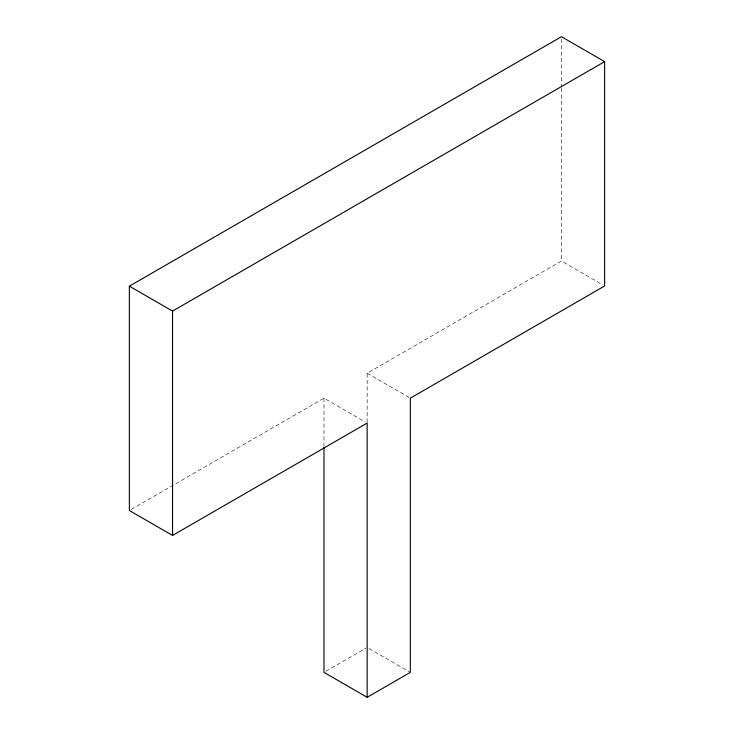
<?xml version="1.0" encoding="UTF-8"?>
<svg xmlns="http://www.w3.org/2000/svg" width="734" height="734" viewBox="0 0 734 734"><rect width="100%" height="100%" fill="white"/><g stroke="black" fill="none" stroke-linecap="round" stroke-linejoin="round"><path stroke-width="0.55" stroke-dasharray="3.67 2.75" d="M131.358 509.368L323.978 398.158L365.193 421.958M367.156 422.362L367.156 373.23L561.455 261.056L602.669 284.847M325.942 671.243L366.174 648.012M367.156 373.23L409.352 397.589M369.119 648.581L409.352 671.803M561.455 38.994L561.455 87.062M561.455 88.208L561.455 261.056M323.978 398.158L323.978 446.144"/><path stroke-width="1.1" d="M367.156 697.3L367.156 423.087L172.545 535.444L129.368 510.515L129.368 286.159L561.455 36.7L604.632 61.628L604.632 285.985L410.334 398.158L410.334 672.372L367.156 697.3L323.978 672.372L323.978 447.29M129.368 286.159L172.545 311.088L604.632 61.628M172.545 311.088L172.545 535.444"/></g></svg>
